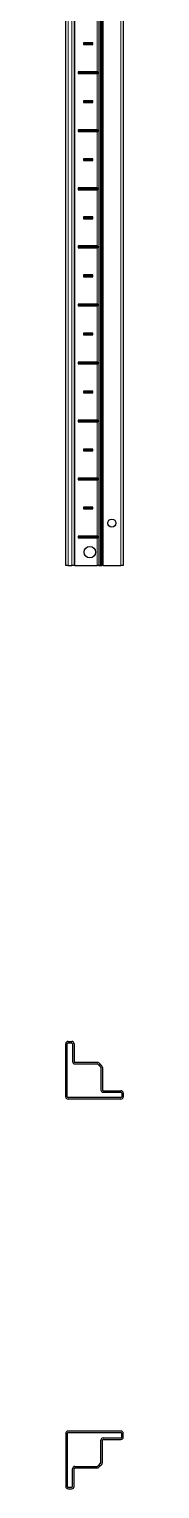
# Model space of a CAD drawing. Header units: millimetres. Extents: x -199 to 4350, y -1647 to 1507.
# Drawn here: x 1414 to 1463, y -1647 to -390 of the extents above; entities that cross this region are included whole.
import ezdxf

# ---------------------------------------------------------------- set-up
doc = ezdxf.new("R2010")
doc.units = ezdxf.units.MM

msp = doc.modelspace()

# ---------------------------------------------------------------- linework, layer by layer
at = {"color": 7, "linetype": 'Continuous', "lineweight": 25}
for p, q in [((1413.68, -851.79), (1413.68, 447.21)), ((1420.88, 447.21), (1420.88, -851.79)), ((1443.55, 447.21), (1443.55, -851.79)), ((1443.58, 447.21), (1443.58, -851.79)), ((1445.38, 447.21), (1445.38, -851.79)), ((1463.38, 447.21), (1463.38, -851.79)), ((1437.03, -401.54), (1429.03, -401.54)), ((1429.03, -401.54), (1429.03, -403.04)), ((1429.78, -402.29), (1429.03, -401.54)), ((1429.78, -402.29), (1429.03, -403.04)), ((1429.78, -402.29), (1436.28, -402.29)), ((1436.28, -402.29), (1437.03, -401.54)), ((1436.28, -402.29), (1437.03, -403.04)), ((1437.03, -403.04), (1437.03, -401.54)), ((1429.03, -403.04), (1437.03, -403.04)), ((1440.93, -426.54), (1424.53, -426.54)), ((1424.53, -426.54), (1424.53, -428.04)), ((1425.28, -427.29), (1424.53, -426.54)), ((1425.28, -427.29), (1424.53, -428.04)), ((1425.28, -427.29), (1440.78, -427.29)), ((1440.78, -427.29), (1441.42, -426.65)), ((1440.78, -427.29), (1441.42, -427.94)), ((1441.42, -427.94), (1441.42, -426.65)), ((1424.53, -428.04), (1440.93, -428.04)), ((1437.03, -451.54), (1429.03, -451.54)), ((1429.03, -451.54), (1429.03, -453.04)), ((1429.78, -452.29), (1429.03, -451.54)), ((1429.78, -452.29), (1429.03, -453.04)), ((1429.78, -452.29), (1436.28, -452.29)), ((1436.28, -452.29), (1437.03, -451.54)), ((1436.28, -452.29), (1437.03, -453.04)), ((1437.03, -453.04), (1437.03, -451.54)), ((1429.03, -453.04), (1437.03, -453.04)), ((1440.93, -476.54), (1424.53, -476.54)), ((1424.53, -476.54), (1424.53, -478.04)), ((1425.28, -477.29), (1424.53, -476.54)), ((1425.28, -477.29), (1424.53, -478.04)), ((1425.28, -477.29), (1440.78, -477.29)), ((1440.78, -477.29), (1441.42, -476.65)), ((1440.78, -477.29), (1441.42, -477.94)), ((1441.42, -477.94), (1441.42, -476.65)), ((1424.53, -478.04), (1440.93, -478.04)), ((1437.03, -501.54), (1429.03, -501.54)), ((1429.03, -501.54), (1429.03, -503.04)), ((1429.78, -502.29), (1429.03, -501.54)), ((1429.78, -502.29), (1429.03, -503.04)), ((1429.78, -502.29), (1436.28, -502.29)), ((1436.28, -502.29), (1437.03, -501.54)), ((1436.28, -502.29), (1437.03, -503.04)), ((1437.03, -503.04), (1437.03, -501.54)), ((1429.03, -503.04), (1437.03, -503.04)), ((1440.93, -526.54), (1424.53, -526.54)), ((1424.53, -526.54), (1424.53, -528.04)), ((1425.28, -527.29), (1424.53, -526.54)), ((1425.28, -527.29), (1424.53, -528.04)), ((1424.53, -528.04), (1440.93, -528.04)), ((1425.28, -527.29), (1440.78, -527.29)), ((1440.78, -527.29), (1441.42, -526.65)), ((1440.78, -527.29), (1441.42, -527.94)), ((1441.42, -527.94), (1441.42, -526.65)), ((1437.03, -551.54), (1429.03, -551.54)), ((1429.03, -551.54), (1429.03, -553.04)), ((1429.78, -552.29), (1429.03, -551.54)), ((1429.78, -552.29), (1429.03, -553.04)), ((1429.03, -553.04), (1437.03, -553.04)), ((1429.78, -552.29), (1436.28, -552.29)), ((1436.28, -552.29), (1437.03, -551.54)), ((1436.28, -552.29), (1437.03, -553.04)), ((1437.03, -553.04), (1437.03, -551.54)), ((1440.93, -576.54), (1424.53, -576.54)), ((1424.53, -576.54), (1424.53, -578.04)), ((1425.28, -577.29), (1424.53, -576.54)), ((1425.28, -577.29), (1424.53, -578.04)), ((1424.53, -578.04), (1440.93, -578.04)), ((1425.28, -577.29), (1440.78, -577.29)), ((1440.78, -577.29), (1441.42, -576.65)), ((1440.78, -577.29), (1441.42, -577.94)), ((1441.42, -577.94), (1441.42, -576.65)), ((1437.03, -601.54), (1429.03, -601.54)), ((1429.03, -601.54), (1429.03, -603.04)), ((1429.78, -602.29), (1429.03, -601.54)), ((1429.78, -602.29), (1429.03, -603.04)), ((1429.03, -603.04), (1437.03, -603.04)), ((1429.78, -602.29), (1436.28, -602.29)), ((1436.28, -602.29), (1437.03, -601.54)), ((1436.28, -602.29), (1437.03, -603.04)), ((1437.03, -603.04), (1437.03, -601.54)), ((1440.93, -626.54), (1424.53, -626.54)), ((1424.53, -626.54), (1424.53, -628.04)), ((1425.28, -627.29), (1424.53, -626.54)), ((1425.28, -627.29), (1424.53, -628.04)), ((1424.53, -628.04), (1440.93, -628.04)), ((1425.28, -627.29), (1440.78, -627.29)), ((1440.78, -627.29), (1441.42, -626.65)), ((1440.78, -627.29), (1441.42, -627.94)), ((1441.42, -627.94), (1441.42, -626.65)), ((1437.03, -651.54), (1429.03, -651.54)), ((1429.03, -651.54), (1429.03, -653.04)), ((1429.78, -652.29), (1429.03, -651.54)), ((1429.78, -652.29), (1429.03, -653.04)), ((1429.03, -653.04), (1437.03, -653.04)), ((1429.78, -652.29), (1436.28, -652.29)), ((1436.28, -652.29), (1437.03, -651.54)), ((1436.28, -652.29), (1437.03, -653.04)), ((1437.03, -653.04), (1437.03, -651.54)), ((1440.93, -676.54), (1424.53, -676.54)), ((1424.53, -676.54), (1424.53, -678.04)), ((1425.28, -677.29), (1424.53, -676.54)), ((1425.28, -677.29), (1424.53, -678.04)), ((1424.53, -678.04), (1440.93, -678.04)), ((1425.28, -677.29), (1440.78, -677.29)), ((1440.78, -677.29), (1441.42, -676.65)), ((1440.78, -677.29), (1441.42, -677.94)), ((1441.42, -677.94), (1441.42, -676.65)), ((1437.03, -701.54), (1429.03, -701.54)), ((1429.03, -701.54), (1429.03, -703.04)), ((1429.78, -702.29), (1429.03, -701.54)), ((1429.78, -702.29), (1429.03, -703.04)), ((1429.03, -703.04), (1437.03, -703.04)), ((1429.78, -702.29), (1436.28, -702.29)), ((1436.28, -702.29), (1437.03, -701.54)), ((1436.28, -702.29), (1437.03, -703.04)), ((1437.03, -703.04), (1437.03, -701.54)), ((1440.93, -726.54), (1424.53, -726.54)), ((1424.53, -726.54), (1424.53, -728.04)), ((1425.28, -727.29), (1424.53, -726.54)), ((1425.28, -727.29), (1424.53, -728.04)), ((1424.53, -728.04), (1440.93, -728.04)), ((1425.28, -727.29), (1440.78, -727.29)), ((1440.78, -727.29), (1441.42, -726.65)), ((1440.78, -727.29), (1441.42, -727.94)), ((1441.42, -727.94), (1441.42, -726.65)), ((1429.03, -751.54), (1429.03, -753.04)), ((1437.03, -751.54), (1429.03, -751.54)), ((1429.78, -752.29), (1429.03, -751.54)), ((1429.78, -752.29), (1429.03, -753.04)), ((1429.03, -753.04), (1437.03, -753.04)), ((1429.78, -752.29), (1436.28, -752.29)), ((1436.28, -752.29), (1437.03, -751.54)), ((1436.28, -752.29), (1437.03, -753.04)), ((1437.03, -753.04), (1437.03, -751.54)), ((1440.93, -776.54), (1424.53, -776.54)), ((1424.53, -776.54), (1424.53, -778.04)), ((1425.28, -777.29), (1424.53, -776.54)), ((1425.28, -777.29), (1424.53, -778.04)), ((1424.53, -778.04), (1440.93, -778.04)), ((1425.28, -777.29), (1440.78, -777.29)), ((1440.78, -777.29), (1441.42, -776.65)), ((1440.78, -777.29), (1441.42, -777.94)), ((1441.42, -777.94), (1441.42, -776.65)), ((1429.03, -801.54), (1429.03, -803.04)), ((1437.03, -801.54), (1429.03, -801.54)), ((1429.78, -802.29), (1429.03, -801.54)), ((1429.78, -802.29), (1429.03, -803.04)), ((1429.03, -803.04), (1437.03, -803.04)), ((1429.78, -802.29), (1436.28, -802.29)), ((1436.28, -802.29), (1437.03, -801.54)), ((1436.28, -802.29), (1437.03, -803.04)), ((1437.03, -803.04), (1437.03, -801.54)), ((1440.93, -826.54), (1424.53, -826.54)), ((1424.53, -826.54), (1424.53, -828.04)), ((1425.28, -827.29), (1424.53, -826.54)), ((1425.28, -827.29), (1424.53, -828.04)), ((1424.53, -828.04), (1440.93, -828.04)), ((1425.28, -827.29), (1440.78, -827.29)), ((1440.78, -827.29), (1441.42, -826.65)), ((1440.78, -827.29), (1441.42, -827.94)), ((1441.42, -827.94), (1441.42, -826.65)), ((1415.68, -851.79), (1413.68, -851.79)), ((1415.68, -851.79), (1418.88, -851.79)), ((1420.88, -851.79), (1418.88, -851.79)), ((1421.53, -851.79), (1420.88, -851.79)), ((1421.53, -851.79), (1440.93, -851.79)), ((1442.34, -851.79), (1440.93, -851.79)), ((1442.34, -851.79), (1443.55, -851.79)), ((1443.55, -851.79), (1443.58, -851.79)), ((1443.58, -851.79), (1444.79, -851.79)), ((1445.38, -851.79), (1444.79, -851.79)), ((1446.03, -851.79), (1445.38, -851.79)), ((1446.03, -851.79), (1461.38, -851.79)), ((1463.38, -851.79), (1461.38, -851.79)), ((1413.68, -1309.47), (1413.68, -1263.77)), ((1415.03, -1309.47), (1415.03, -1263.77)), ((1415.68, -1261.77), (1418.88, -1261.77)), ((1415.68, -1263.12), (1418.88, -1263.12)), ((1419.53, -1263.77), (1419.53, -1279.12)), ((1420.88, -1263.77), (1420.88, -1279.12)), ((1421.53, -1279.77), (1440.93, -1279.77)), ((1421.53, -1281.12), (1440.93, -1281.12)), ((1441.39, -1281.31), (1442.59, -1282.52)), ((1442.34, -1280.36), (1443.55, -1281.56)), ((1443.55, -1281.56), (1442.59, -1282.52)), ((1442.63, -1282.55), (1443.58, -1281.6)), ((1443.58, -1281.6), (1444.79, -1282.8)), ((1442.63, -1282.55), (1443.84, -1283.76)), ((1444.03, -1284.22), (1444.03, -1303.62)), ((1445.38, -1284.22), (1445.38, -1303.62)), ((1446.03, -1304.27), (1461.38, -1304.27)), ((1446.03, -1305.62), (1461.38, -1305.62)), ((1462.03, -1306.27), (1462.03, -1309.47)), ((1463.38, -1306.27), (1463.38, -1309.47)), ((1461.38, -1310.12), (1415.68, -1310.12)), ((1461.38, -1311.47), (1415.68, -1311.47)), ((1413.68, -1599.47), (1413.68, -1645.17)), ((1415.03, -1599.47), (1415.03, -1645.17)), ((1461.38, -1597.47), (1415.68, -1597.47)), ((1461.38, -1598.82), (1415.68, -1598.82)), ((1444.03, -1624.72), (1444.03, -1605.32)), ((1445.38, -1624.72), (1445.38, -1605.32)), ((1446.03, -1603.32), (1461.38, -1603.32)), ((1446.03, -1604.67), (1461.38, -1604.67)), ((1462.03, -1602.67), (1462.03, -1599.47)), ((1463.38, -1602.67), (1463.38, -1599.47)), ((1419.53, -1645.17), (1419.53, -1629.82)), ((1420.88, -1645.17), (1420.88, -1629.82)), ((1421.53, -1627.82), (1440.93, -1627.82)), ((1421.53, -1629.17), (1440.93, -1629.17)), ((1441.39, -1627.63), (1442.59, -1626.42)), ((1442.34, -1628.58), (1443.55, -1627.38)), ((1443.55, -1627.38), (1442.59, -1626.42)), ((1442.63, -1626.39), (1443.84, -1625.18)), ((1442.63, -1626.39), (1443.58, -1627.34)), ((1443.58, -1627.34), (1444.79, -1626.14)), ((1415.68, -1645.82), (1418.88, -1645.82)), ((1415.68, -1647.17), (1418.88, -1647.17))]:
    msp.add_line(p, q, dxfattribs=at)
at = {"color": 8, "linetype": 'Continuous', "lineweight": 18}
for p, q in [((1415.68, 447.21), (1415.68, -851.79)), ((1418.88, -851.79), (1418.88, 447.21)), ((1421.53, 447.21), (1421.53, -851.79)), ((1442.34, 447.21), (1442.34, -851.79)), ((1444.79, -851.79), (1444.79, 447.21)), ((1446.03, 447.21), (1446.03, -851.79)), ((1461.38, -851.79), (1461.38, 447.21)), ((1440.93, -426.54), (1440.93, -378.04)), ((1440.93, -476.54), (1440.93, -428.04)), ((1440.93, -526.54), (1440.93, -478.04)), ((1440.93, -576.54), (1440.93, -528.04)), ((1440.93, -626.54), (1440.93, -578.04)), ((1440.93, -676.54), (1440.93, -628.04)), ((1440.93, -726.54), (1440.93, -678.04)), ((1440.93, -776.54), (1440.93, -728.04)), ((1440.93, -826.54), (1440.93, -778.04)), ((1440.93, -851.79), (1440.93, -828.04))]:
    msp.add_line(p, q, dxfattribs=at)
at = {"color": 7, "linetype": 'Continuous', "lineweight": 25}
for centre, radius in [((1453.53, -815.29), 3.5), ((1434.53, -840.29), 5)]:
    msp.add_circle(centre, radius, dxfattribs=at)
for centre, radius, start, end in [((1415.68, -1263.77), 2, 90, 180), ((1415.68, -1263.77), 0.65, 90, 180), ((1418.88, -1263.77), 2, 0, 90), ((1418.88, -1263.77), 0.65, 0, 90), ((1421.53, -1279.12), 2, 180, 270), ((1421.53, -1279.12), 0.65, 180, 270), ((1440.93, -1281.77), 2, 45, 90), ((1440.93, -1281.77), 0.65, 45, 90), ((1443.38, -1284.22), 0.65, 0, 45), ((1443.38, -1284.22), 2, 0, 45), ((1446.03, -1303.62), 2, 180, 270), ((1446.03, -1303.62), 0.65, 180, 270), ((1461.38, -1306.27), 2, 0, 90), ((1461.38, -1306.27), 0.65, 0, 90), ((1415.68, -1309.47), 2, 180, 270), ((1415.68, -1309.47), 0.65, 180, 270), ((1461.38, -1309.47), 2, 270, 0), ((1461.38, -1309.47), 0.65, 270, 0), ((1415.68, -1599.47), 2, 90, 180), ((1415.68, -1599.47), 0.65, 90, 180), ((1446.03, -1605.32), 2, 90, 180), ((1446.03, -1605.32), 0.65, 90, 180), ((1461.38, -1599.47), 2, 0, 90), ((1461.38, -1599.47), 0.65, 0, 90), ((1461.38, -1602.67), 0.65, 270, 0), ((1461.38, -1602.67), 2, 270, 0), ((1421.53, -1629.82), 2, 90, 180), ((1421.53, -1629.82), 0.65, 90, 180), ((1440.93, -1627.17), 0.65, 270, 315), ((1440.93, -1627.17), 2, 270, 315), ((1443.38, -1624.72), 0.65, 315, 0), ((1443.38, -1624.72), 2, 315, 0), ((1415.68, -1645.17), 2, 180, 270), ((1415.68, -1645.17), 0.65, 180, 270), ((1418.88, -1645.17), 0.65, 270, 0), ((1418.88, -1645.17), 2, 270, 0)]:
    msp.add_arc(centre, radius, start, end, dxfattribs=at)
for centre, start_param, end_param in [((1440.93, -430.01), 6.0349159, 6.2831853), ((1440.93, -424.58), 3.1415927, 3.389862), ((1440.93, -480.01), 6.0349159, 6.2831853), ((1440.93, -474.58), 3.1415927, 3.389862), ((1440.93, -530.01), 6.0349159, 6.2831853), ((1440.93, -524.58), 3.1415927, 3.389862), ((1440.93, -580.01), 6.0349159, 6.2831853), ((1440.93, -574.58), 3.1415927, 3.389862), ((1440.93, -630.01), 6.0349159, 6.2831853), ((1440.93, -624.58), 3.1415927, 3.389862), ((1440.93, -680.01), 6.0349159, 6.2831853), ((1440.93, -674.58), 3.1415927, 3.389862), ((1440.93, -730.01), 6.0349159, 6.2831853), ((1440.93, -724.58), 3.1415927, 3.389862), ((1440.93, -780.01), 6.0349159, 6.2831853), ((1440.93, -774.58), 3.1415927, 3.389862), ((1440.93, -830.01), 6.0349159, 6.2831853), ((1440.93, -824.58), 3.1415927, 3.389862)]:
    msp.add_ellipse(centre, major_axis=(0, 3.46), ratio=0.5773503, start_param=start_param, end_param=end_param, dxfattribs=at)

doc.saveas('drawing.dxf')
